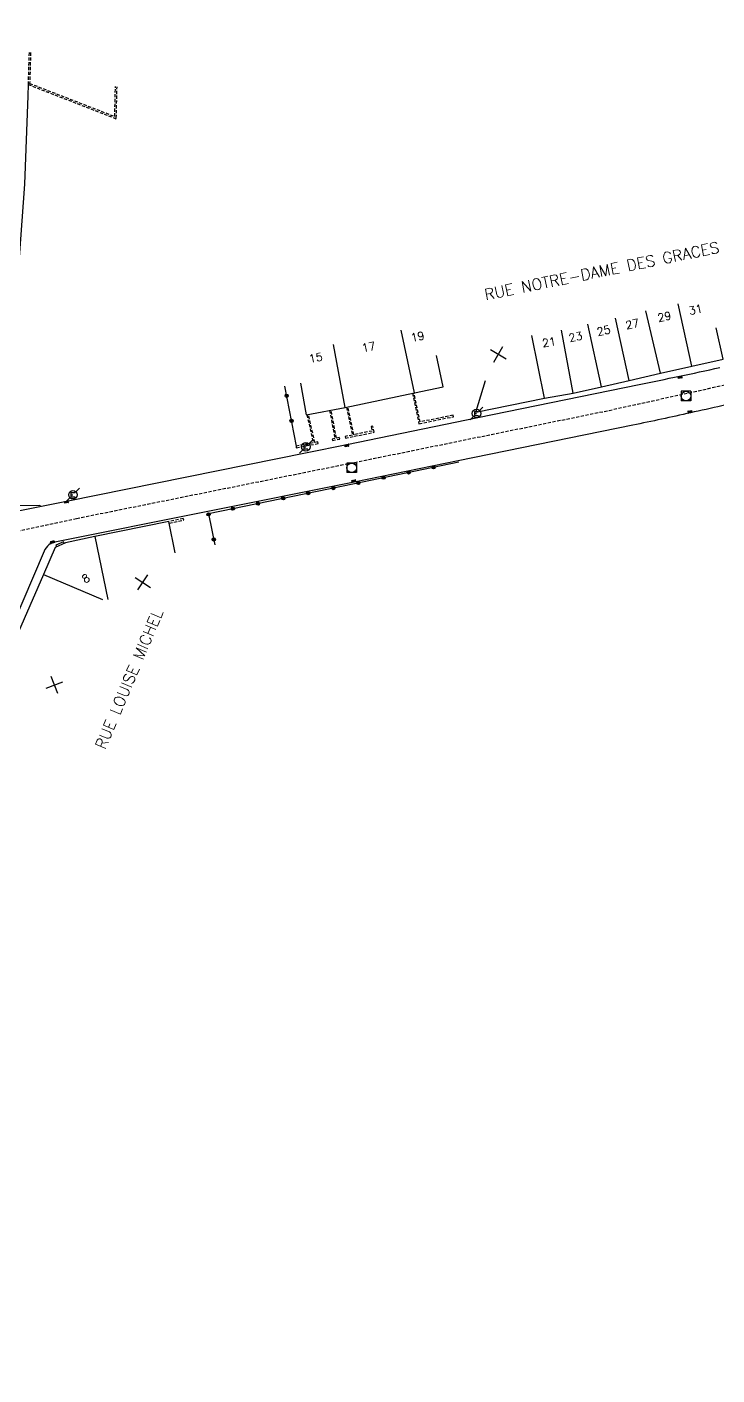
# Model space of a CAD drawing. Header units: millimetres. Extents: x 115000 to 116001, y 121000 to 122001.
# Drawn here: x 115501.5 to 115609.3, y 121790.2 to 122000.8 of the extents above; entities that cross this region are included whole.
import ezdxf
from ezdxf.enums import TextEntityAlignment as Align

# ---------------------------------------------------------------- set-up
doc = ezdxf.new("R2010")
doc.units = ezdxf.units.MM
doc.linetypes.add('DASHED', pattern=[0.75, 0.5, -0.25])
doc.layers.get('0').update_dxf_attribs({"linetype": 'CONTINUOUS'})
for name, color, linetype in [('W0001', 6, 'DASHED'), ('W0008', 7, 'CONTINUOUS'), ('W0100', 7, 'CONTINUOUS'), ('W0112', 1, 'DASHED'), ('W0322', 7, 'CONTINUOUS'), ('W0334', 7, 'CONTINUOUS'), ('W0400', 7, 'CONTINUOUS'), ('W0420', 7, 'CONTINUOUS'), ('W0471', 7, 'CONTINUOUS'), ('W0989', 7, 'CONTINUOUS'), ('W0991', 7, 'CONTINUOUS'), ('W1102', 7, 'CONTINUOUS')]:
    doc.layers.add(name, color=color, linetype=linetype)
doc.styles.get("Standard").update_dxf_attribs({"font": 'romans.shx', "width": 0.85})

# ---------------------------------------------------------------- blocks, each defined once
blk = doc.blocks.new('T400')
for p, q in [((-0.15, 0.3), (0.15, 0.3)), ((-0.15, -0.25), (-0.15, 0.3)), ((-0.15, 0.15), (0.15, 0.15)), ((-0.15, 0), (0.15, 0)), ((0.15, 0.3), (0.15, -0.25)), ((-0.15, -0.15), (0.15, -0.15)), ((-0.15, -0.25), (-0.15, -0.3)), ((-0.15, -0.3), (0.15, -0.3)), ((0.15, -0.3), (0.15, -0.25))]:
    blk.add_line(p, q)
blk = doc.blocks.new('T471')
for p, q in [((-0.333334, 0.333334), (-0.333334, -0.333334)), ((-0.333334, 0.333334), (0.333334, 0.333334)), ((-0.333334, 0), (0, 0)), ((0.500001, 0.500001), (1.000002, 1.000002)), ((-0.500001, -0.500001), (-1.000002, -1.000002)), ((-0.333334, -0.333334), (0.333334, -0.333334))]:
    blk.add_line(p, q)
blk.add_ellipse((0, 0), major_axis=(0.471405, 0.471405), ratio=1, start_param=5.4977871438, end_param=11.780972451)
blk = doc.blocks.new('T420')
for p, q in [((0.75, 0.75), (-0.75, 0.75)), ((-0.75, 0.75), (-0.75, -0.75)), ((0.75, 0.75), (0.75, -0.75)), ((0.75, -0.75), (-0.75, -0.75))]:
    blk.add_line(p, q)
blk.add_ellipse((0, 0), major_axis=(-0.53, 0.53), ratio=1, start_param=3.926991, end_param=10.210176)
blk = doc.blocks.new('t991o')
at = {"color": 0, "linetype": 'Continuous'}
for p, q in [((-1, 1), (1, -1)), ((-1, -1), (1, 1))]:
    blk.add_line(p, q, dxfattribs=at)
blk = doc.blocks.new('t322o')
at = {"color": 0, "linetype": 'Continuous'}
for radius in [0.25, 0.15]:
    blk.add_circle((0, 0), radius, dxfattribs=at)

msp = doc.modelspace()

# ---------------------------------------------------------------- linework, layer by layer
at = {"layer": 'W0001'}
msp.add_lwpolyline([(115345.53, 121894.4), (115359.97, 121893.63), (115369.58, 121895.32), (115421.09, 121905.72), (115461.86, 121914.03), (115485.33, 121918.89), (115509.29, 121924.04), (115556.4, 121933.55), (115592.42, 121940.92), (115618.06, 121946.57), (115636.7, 121951.36), (115648.61, 121954.69), (115679.21, 121964.17), (115688.47, 121967.09), (115696.01, 121969.53), (115702.67, 121971.98), (115712.33, 121976.21), (115720.09, 121979.86), (115731.59, 121986)], dxfattribs=at)
at = {"layer": 'W0008', "flags": 128}
for points in [[(115652.23, 121548.45, -0.000001), (115655.3, 121533.37, -0.000001), (115657, 121525, -0.000046)], [(115672.91, 121959.04), (115653.08, 121952.84), (115652.81, 121952.77, -0.0026), (115639.61, 121949.02, -0.0107), (115614.96, 121942.74, -0.0026), (115605.11, 121940.53, -0.004), (115596.11, 121938.6), (115568.87, 121933.05), (115552.62, 121929.72), (115505.91, 121920.31, 0.1085), (115504.96, 121919.93, 0.1308), (115504.22, 121918.91), (115497.72, 121903.68), (115492.44, 121891.18)], [(115495.43, 121924.31), (115507.69, 121926.76), (115545.27, 121934.35), (115551.47, 121935.61), (115571.93, 121939.78), (115597.12, 121944.95, 0.0008), (115603.39, 121946.26, 0.0074), (115609.71, 121947.64, 0.0022)]]:
    msp.add_lwpolyline(points, format="xyb", dxfattribs=at)
msp.add_lwpolyline([(115501.71, 121991.83), (115501.69, 121990.07), (115501.18, 121976.24), (115499.55, 121954.05), (115496.52, 121931.98), (115496.29, 121928.46), (115496.85, 121926.03), (115503.56, 121926.11), (115503.59, 121925.94)], dxfattribs=at)
at = {"layer": 'W0100', "flags": 128}
for points in [[(115573.07, 121945.52), (115571.59, 121940.75), (115571.6, 121940.64), (115582.35, 121942.8), (115586.79, 121943.61), (115591.26, 121944.61), (115595.56, 121945.56), (115600.45, 121946.72), (115605.36, 121947.81), (115610.24, 121948.92), (115609.13, 121953.8)], [(115524.7, 121918.66), (115523.7, 121923.56), (115512.16, 121921.19), (115507.54, 121920.25), (115505.93, 121919.5), (115504.12, 121915.3), (115491.99, 121887.56)]]:
    msp.add_lwpolyline(points, dxfattribs=at)
at = {"layer": 'W0100'}
msp.add_lwpolyline([(115544.23, 121945.15), (115545.14, 121940.23), (115551.22, 121941.36), (115562.05, 121943.67), (115566.51, 121944.61), (115565.47, 121949.5)], dxfattribs=at)
at = {"layer": 'W0112'}
for points in [[(115501.86, 121996.82), (115501.71, 121991.83), (115515.43, 121986.49), (115515.49, 121986.59), (115515.6, 121991.48)], [(115502.11, 121996.82), (115501.96, 121992), (115515.25, 121986.83), (115515.35, 121991.49)], [(115561.73, 121943.6), (115562.74, 121938.82), (115568.12, 121939.93), (115568.07, 121940.17), (115562.93, 121939.11), (115561.98, 121943.65)], [(115551.41, 121941.41), (115552.34, 121937.07), (115551.2, 121936.83), (115551.25, 121936.58), (115552.63, 121936.87), (115555.72, 121937.49), (115555.53, 121938.43), (115555.29, 121938.38), (115555.43, 121937.69), (115552.58, 121937.12), (115552.58, 121937.12), (115551.66, 121941.46)], [(115545.25, 121940.25), (115546.23, 121935.86), (115543.55, 121935.33), (115543.59, 121935.08), (115546.99, 121935.75), (115546.94, 121936), (115546.47, 121935.9), (115545.49, 121940.3)], [(115548.79, 121940.91), (115549.61, 121936.53), (115549.17, 121936.44), (115549.22, 121936.2), (115550.36, 121936.43), (115550.3, 121936.68), (115549.85, 121936.58), (115549.03, 121940.96)], [(115523.75, 121923.31), (115526.01, 121923.78), (115525.95, 121924.03), (115523.7, 121923.56)]]:
    msp.add_lwpolyline(points, dxfattribs=at)
at = {"layer": 'W0322'}
msp.add_line((115552.39, 121936.82), (115552.39, 121936.82), dxfattribs=at)
at = {"layer": 'W0322', "flags": 128}
for points in [[(115543.62, 121935.34), (115541.79, 121944.69)], [(115568.95, 121932.83), (115552.43, 121929.41), (115529.87, 121924.77), (115530.87, 121919.93)]]:
    msp.add_lwpolyline(points, dxfattribs=at)
at = {"layer": 'W0334', "flags": 128}
msp.add_lwpolyline([(115507.35, 121920.16), (115507.26, 121920.36), (115506.05, 121919.85), (115506.16, 121919.61)], dxfattribs=at)
at = {"layer": 'W1102'}
for p, q in [((115600.45, 121946.72), (115598.15, 121956.45)), ((115605.36, 121947.81), (115603.18, 121957.57)), ((115591.26, 121944.61), (115589.09, 121954.37)), ((115595.56, 121945.56), (115593.4, 121955.32)), ((115562.05, 121943.67), (115559.98, 121953.45)), ((115582.35, 121942.8), (115580.38, 121952.6)), ((115586.79, 121943.61), (115584.99, 121953.45)), ((115551.22, 121941.36), (115549.38, 121951.19)), ((115512.16, 121921.19), (115514.17, 121911.39)), ((115504.12, 121915.3), (115513.31, 121911.35))]:
    msp.add_line(p, q, dxfattribs=at)

# ---------------------------------------------------------------- block references
at = {"layer": 'W0322'}
for p, rotation in [((115542.08, 121943.2), 101.0671190236999), ((115542.85, 121939.27), 101.0671190236999), ((115557.2, 121930.4), 191.6810182550979), ((115561.12, 121931.21), 191.6810182550979), ((115565.03, 121932.02), 191.6810182550979), ((115549.36, 121928.78), 191.6236299355986), ((115553.28, 121929.59), 191.6810182550979), ((115537.61, 121926.36), 191.6236299355986), ((115541.53, 121927.17), 191.6236299355986), ((115545.45, 121927.98), 191.6236299355986), ((115529.89, 121924.67), 281.6020825908743), ((115533.69, 121925.56), 191.6236299355986), ((115530.7, 121920.76), 281.6020825908743)]:
    msp.add_blockref('t322o', p, dxfattribs=dict(at, rotation=rotation))
at = {"layer": 'W0400'}
for p, rotation in [((115603.5, 121946.08), 100.3597086738121), ((115605.02, 121940.7), 280.7980733249884), ((115551.48, 121935.44), 99.50491995276606), ((115552.56, 121929.89), 100.8598356102444), ((115507.71, 121926.61), 101.2859234247426), ((115505.5, 121920.34), 288.3222381334126)]:
    msp.add_blockref('T400', p, dxfattribs=dict(at, rotation=rotation))
at = {"layer": 'W0420'}
for p in [(115604.42, 121943.15), (115552.24, 121931.94)]:
    msp.add_blockref('T420', p, dxfattribs=at)
at = {"layer": 'W0471'}
for p in [(115571.72, 121940.43), (115545.08, 121935.22), (115508.72, 121927.74)]:
    msp.add_blockref('T471', p, dxfattribs=at)
at = {"layer": 'W0991'}
for p, rotation in [((115575.13, 121949.69), 14.67873425239276), ((115519.63, 121914.05), 11.60208259091305), ((115505.84, 121898.02), 66.37431787766353)]:
    msp.add_blockref('t991o', p, dxfattribs=dict(at, rotation=rotation))

# ---------------------------------------------------------------- texts
at = {"layer": 'W0989'}
for s, rotation, p in [('RUE NOTRE-DAME DES GRACES', 11.5534, (115591.28, 121962.7)), ('RUE LOUISE MICHEL', 67.1511, (115517.48, 121898.95))]:
    msp.add_text(s, height=1.75, rotation=rotation, dxfattribs=at).set_placement(p, align=Align.MIDDLE)
at = {"layer": 'W0991'}
for s, rotation, p in [('29', 12.5566, (115601.06, 121955.56)), ('31', 12.8077, (115605.92, 121956.66)), ('25', 12.5203, (115591.57, 121953.38)), ('27', 13.3367, (115596.05, 121954.41)), ('17', 11.99, (115554.87, 121950.83)), ('19', 11.99, (115562.52, 121952.45)), ('21', 10.3723, (115583.04, 121951.57)), ('23', 12.5333, (115587.18, 121952.41)), ('15', 10.577, (115546.62, 121949.15)), ('8', 32.6639, (115510.73, 121914.67))]:
    msp.add_text(s, height=1.25, rotation=rotation, dxfattribs=at).set_placement(p, align=Align.MIDDLE)

doc.saveas('drawing.dxf')
